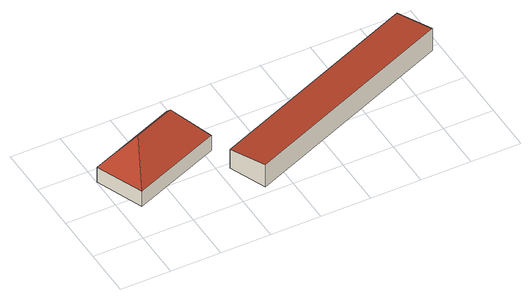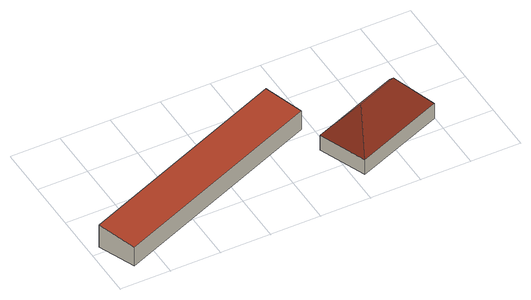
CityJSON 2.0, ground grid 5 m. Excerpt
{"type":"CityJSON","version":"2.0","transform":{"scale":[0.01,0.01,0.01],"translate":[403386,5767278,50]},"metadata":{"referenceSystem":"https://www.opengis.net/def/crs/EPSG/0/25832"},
"CityObjects":{
"building1":{"type":"Building","attributes":{"Gemeindeschluessel":"05515000","Geometrietyp2DReferenz":"3000","function":"31001_1310","roofType":"5000","measuredHeight":5.05},"geometry":[{"type":"Solid","lod":"2","boundaries":[[[[0,1,2,3]],[[4,5,1,0]],[[6,7,5,4]],[[3,2,7,6]],[[6,4,8]],[[8,4,0,9]],[[0,3,9]],[[9,3,6,8]],[[1,5,7,2]]]],"semantics":{"surfaces":[{"type":"WallSurface"},{"type":"RoofSurface"},{"type":"GroundSurface"}],"values":[[0,0,0,0,1,1,1,1,2]]}}]},
"building2":{"type":"Building","attributes":{"Gemeindeschluessel":"05515000","Geometrietyp2DReferenz":"3000","function":"31001_2700","roofType":"2100","measuredHeight":2.57},"geometry":[{"type":"Solid","lod":"2","boundaries":[[[[10,11,12,13]],[[14,15,11,10]],[[16,17,15,14]],[[13,12,17,16]],[[14,10,13,16]],[[11,15,17,12]]]],"semantics":{"surfaces":[{"type":"WallSurface"},{"type":"RoofSurface"},{"type":"GroundSurface"}],"values":[[0,0,0,0,1,2]]}}]}
},
"vertices":[
[4,844,218],[4,844,47],[195,374,47],[195,374,218],[893,1199,218],[893,1199,47],[1084,729,218],[1084,729,47],[753,870,552],[335,703,552],
[3402,930,321],[3402,930,64],[3251,1302,64],[3251,1302,281],[1255,58,321],[1255,58,64],[1104,429,281],[1104,429,64]
]}
